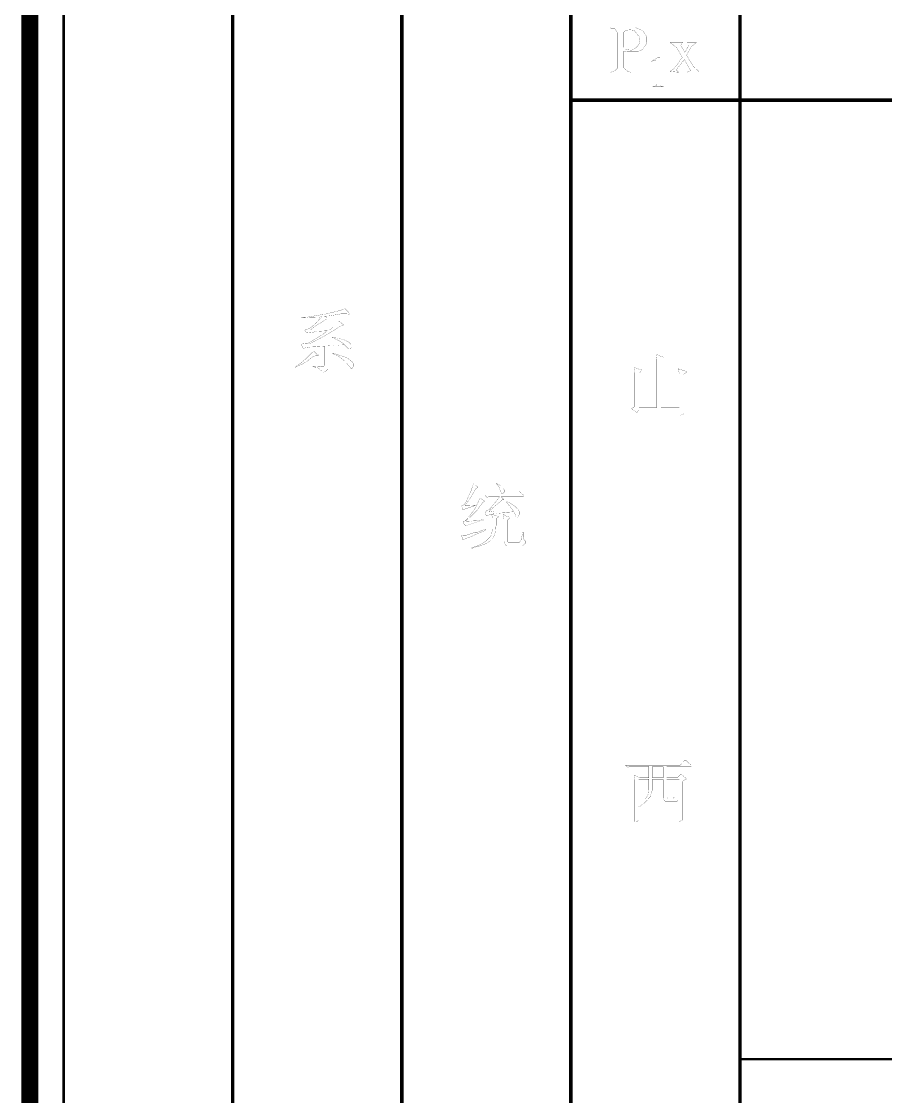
# Model space of a CAD drawing. Extents: x 94 to 452, y -72 to 1042.
# Drawn here: x 93.7 to 144.8, y 356 to 419.5 of the extents above; entities that cross this region are included whole.
import ezdxf

# ---------------------------------------------------------------- set-up
doc = ezdxf.new("R2010")
doc.units = 0
doc.header["$MEASUREMENT"] = 0
doc.layers.add('TREE_LAYER', color=7, linetype='Continuous')

msp = doc.modelspace()

# ---------------------------------------------------------------- linework, layer by layer
at = {"layer": 'TREE_LAYER'}
for points, const_width, elevation in [([(94.22612, 13.086307), (94.22612, 93.001716), (94.22612, 848.485862)], 1, 2891.008799), ([(96.22612, 848.485862), (96.22612, 93.001716), (96.22612, 93.001716), (96.22612, 13.086307)], 0.15, 2875.008799), ([(106.22612, 848.485862), (106.22612, 324.946668)], 0.2, 523.539193), ([(116.22612, 557.107476), (116.22612, 324.946668)], 0.2, 232.160807), ([(126.22612, 557.107476), (126.22612, 414.894542)], 0.2, 142.212934), ([(136.22612, 557.107476), (136.22612, 414.894542)], 0.2, 142.212934), ([(130.064018, 419.180056), (128.589509, 419.180056), (128.589509, 419.148684), (128.809117, 419.148684), (128.965979, 418.897703), (128.965979, 416.76437), (128.840489, 416.63888), (128.589509, 416.544762), (129.765979, 416.544762), (129.59343, 416.591821), (129.34245, 416.811429), (129.34245, 417.768292), (129.436567, 417.799664), (129.577744, 417.768292), (130.189509, 417.768292), (130.471862, 417.893782), (130.644411, 418.129076), (130.722842, 418.301625), (130.722842, 418.646723), (130.487548, 419.007507), (130.064018, 419.180056), (130.064018, 419.180056)], 0.01, 153), ([(129.703234, 419.054566), (129.734607, 419.054566), (129.860097, 419.03888), (129.969901, 419.023194), (129.985587, 419.007507), (130.26794, 418.646723), (130.314999, 418.332997), (130.314999, 418.301625), (130.220881, 418.144762), (130.048332, 417.972213), (129.813038, 417.846723), (129.46794, 417.893782), (129.34245, 418.019272), (129.34245, 418.897703), (129.46794, 419.023194), (129.703234, 419.054566), (129.703234, 419.054566)], 0.01, 153), ([(132.849117, 418.301625), (132.096175, 418.301625), (132.488332, 418.003586), (132.817744, 417.423194), (132.347156, 416.76437), (132.096175, 416.591821), (132.598136, 416.544762), (132.45696, 416.685939), (132.943234, 417.297703), (133.225587, 416.795743), (133.319705, 416.63888), (133.100097, 416.544762), (133.853038, 416.544762), (133.476567, 416.88986), (133.068724, 417.548684), (133.351077, 418.050645), (133.649117, 418.301625), (133.100097, 418.301625), (133.225587, 418.176135), (132.974607, 417.721233), (132.723626, 418.144762), (132.849117, 418.301625), (132.849117, 418.301625)], 0.01, 153), ([(131.504018, 417.399664), (131.361273, 417.399664), (130.994215, 417.195743), (131.014607, 417.195743), (131.279705, 417.267115), (131.279705, 417.083586), (131.279705, 415.829468), (131.269509, 415.758095), (131.096175, 415.686723), (131.687548, 415.686723), (131.534607, 415.747899), (131.504018, 415.758095), (131.504018, 415.819272), (131.504018, 417.399664), (131.504018, 417.399664)], 0.01, 153), ([(126.22612, 414.894542), (126.22612, 324.946668)], 0.2, 89.947873), ([(126.22612, 414.894542), (136.22612, 414.894542)], 0.2, 10), ([(136.22612, 414.894542), (136.22612, 358.157359)], 0.2, 56.737182), ([(136.22612, 414.894542), (146.22612, 414.894542)], 0.2, 10), ([(112.86459, 402.552353), (112.503806, 402.426863), (112.472433, 402.426863), (111.641061, 402.222941), (111.594002, 402.222941), (110.605766, 402.050392), (110.527335, 402.050392), (110.527335, 402.050392), (110.448904, 402.034706), (110.229296, 402.003333), (110.197923, 402.003333), (110.825374, 402.034706), (110.825374, 402.034706), (110.966551, 402.034706), (110.966551, 402.034706), (111.107727, 402.034706), (111.107727, 402.050392), (111.248904, 402.050392), (111.248904, 402.050392), (111.327335, 402.050392), (111.468512, 402.081765), (111.484198, 402.081765), (111.060668, 401.611176), (110.746943, 401.375882), (110.480276, 401.297451), (110.605766, 401.124902), (110.997923, 401.171961), (111.186159, 401.219019), (111.26459, 401.219019), (111.26459, 401.219019), (111.782237, 401.250392), (111.782237, 401.250392), (111.81361, 401.250392), (111.562629, 401.04647), (111.280276, 400.873921), (111.154786, 400.79549), (110.684198, 400.513137), (110.652825, 400.497451), (110.621453, 400.497451), (110.605766, 400.497451), (110.527335, 400.497451), (110.323414, 400.466078), (110.276355, 400.466078), (110.276355, 400.450392), (110.354786, 400.24647), (110.401845, 400.215098), (110.809688, 400.293529), (110.888119, 400.293529), (110.903806, 400.293529), (111.217531, 400.309216), (111.217531, 400.324902), (111.295963, 400.324902), (111.295963, 400.324902), (111.374394, 400.324902), (111.374394, 400.324902), (111.625374, 400.340588), (111.625374, 400.340588), (111.656747, 400.340588), (111.656747, 399.211176), (111.578315, 399.117059), (111.405766, 399.117059), (111.39008, 399.132745), (111.170472, 399.148431), (111.170472, 399.148431), (110.950865, 399.164117), (110.950865, 399.117059), (111.201845, 399.085686), (111.405766, 398.960196), (111.484198, 398.866078), (111.484198, 398.787647), (111.578315, 398.787647), (111.703806, 398.834706), (111.860668, 398.991568), (111.860668, 400.356274), (111.876355, 400.356274), (111.954786, 400.356274), (111.954786, 400.371961), (112.033217, 400.371961), (112.033217, 400.371961), (112.111649, 400.371961), (112.127335, 400.371961), (112.205766, 400.371961), (112.205766, 400.387647), (112.284198, 400.387647), (112.284198, 400.387647), (112.362629, 400.387647), (112.378315, 400.387647), (112.456747, 400.387647), (112.456747, 400.403333), (112.833217, 400.419019), (113.084198, 400.168039), (113.162629, 400.168039), (113.241061, 400.24647), (113.241061, 400.419019), (113.084198, 400.591568), (112.801845, 400.717059), (112.786159, 400.717059), (112.550865, 400.79549), (112.441061, 400.811176), (112.409688, 400.826863), (112.346943, 400.826863), (112.143021, 400.873921), (112.111649, 400.873921), (112.456747, 400.685686), (112.503806, 400.67), (112.707727, 400.54451), (112.786159, 400.466078), (112.770472, 400.466078), (110.746943, 400.466078), (110.746943, 400.466078), (111.609688, 400.92098), (112.268512, 401.313137), (112.582237, 401.517059), (112.597923, 401.517059), (112.676355, 401.548431), (112.786159, 401.59549), (112.535178, 401.799412), (112.488119, 401.799412), (112.143021, 401.454314), (111.954786, 401.297451), (110.825374, 401.297451), (110.825374, 401.297451), (111.029296, 401.47), (111.782237, 401.956274), (111.782237, 401.971961), (111.782237, 402.003333), (111.672433, 402.097451), (111.672433, 402.097451), (111.672433, 402.113137), (111.923414, 402.128823), (112.644982, 402.254314), (112.958708, 402.254314), (113.11557, 402.222941), (113.084198, 402.348431), (112.86459, 402.552353), (112.86459, 402.552353)], 0.01, 125), ([(110.950865, 400.042549), (110.950865, 400.042549), (110.950865, 399.99549), (110.511649, 399.556274), (110.229296, 399.32098), (110.103806, 399.242549), (109.899884, 399.085686), (110.386159, 399.305294), (110.684198, 399.493529), (110.950865, 399.713137), (111.154786, 399.791568), (111.280276, 399.791568), (111.280276, 399.838627), (111.233217, 399.838627), (111.076355, 399.99549), (110.950865, 400.042549), (110.950865, 400.042549)], 0.01, 125), ([(112.143021, 399.917059), (112.111649, 399.917059), (112.535178, 399.713137), (112.833217, 399.462157), (112.974394, 399.32098), (113.209688, 399.038627), (113.288119, 399.038627), (113.303806, 399.054314), (113.366551, 399.164117), (113.366551, 399.289608), (113.288119, 399.415098), (113.037139, 399.619019), (112.974394, 399.650392), (112.723414, 399.74451), (112.597923, 399.775882), (112.331257, 399.87), (112.284198, 399.885686), (112.143021, 399.917059), (112.143021, 399.917059)], 0.01, 125), ([(131.266002, 399.883014), (131.266002, 399.883014), (131.266002, 399.820269), (131.313061, 399.569288), (131.313061, 396.714387), (131.297375, 396.714387), (130.26208, 396.714387), (130.26208, 396.714387), (130.26208, 398.753602), (130.418943, 398.879092), (130.434629, 398.879092), (130.434629, 398.926151), (130.183649, 399.004583), (130.167963, 399.004583), (129.964041, 399.0987), (129.964041, 399.020269), (130.0111, 398.769288), (130.0111, 396.792818), (129.916982, 396.6987), (129.838551, 396.667328), (129.838551, 396.620269), (130.042473, 396.463406), (130.13659, 396.416347), (130.152276, 396.432034), (130.26208, 396.57321), (130.26208, 396.620269), (132.646394, 396.620269), (132.646394, 396.620269), (132.646394, 396.243798), (132.693453, 396.243798), (132.834629, 396.290857), (132.897375, 396.337916), (132.897375, 398.675171), (133.054237, 398.784975), (133.069924, 398.800661), (133.069924, 398.84772), (132.818943, 398.926151), (132.803257, 398.926151), (132.599335, 399.004583), (132.599335, 398.941837), (132.646394, 398.690857), (132.646394, 396.714387), (132.646394, 396.714387), (131.564041, 396.714387), (131.564041, 396.714387), (131.564041, 399.475171), (131.720904, 399.632034), (131.720904, 399.679092), (131.516982, 399.757524), (131.266002, 399.883014), (131.266002, 399.883014)], 0.01, 131), ([(120.47047, 392.222793), (120.297921, 391.720832), (120.21949, 391.563969), (120.015568, 391.093381), (119.874392, 390.920832), (119.764588, 390.889459), (119.843019, 390.669852), (120.59596, 390.920832), (120.109686, 390.889459), (120.031254, 390.889459), (119.968509, 390.889459), (119.968509, 390.889459), (120.015568, 391.01495), (120.21949, 391.250244), (120.59596, 391.893381), (120.72145, 391.971812), (120.72145, 392.018871), (120.59596, 392.097303), (120.47047, 392.222793), (120.47047, 392.222793)], 0.01, 129), ([(123.152823, 391.767891), (123.105764, 391.767891), (122.854784, 391.51691), (121.14498, 391.51691), (121.27047, 391.39142), (121.301843, 391.39142), (121.348901, 391.422793), (122.007725, 391.422793), (122.007725, 391.422793), (121.552823, 390.842401), (121.380274, 390.669852), (121.14498, 390.544361), (121.223411, 390.293381), (121.317529, 390.34044), (121.631254, 390.418871), (121.678313, 390.418871), (121.694, 390.434558), (121.835176, 390.434558), (121.850862, 390.450244), (121.897921, 390.450244), (121.897921, 390.450244), (121.94498, 390.450244), (121.94498, 390.450244), (122.054784, 390.46593), (122.054784, 390.46593), (122.101843, 390.46593), (122.101843, 390.46593), (122.211647, 390.481616), (122.258705, 390.481616), (122.32145, 390.481616), (122.431254, 390.497303), (122.478313, 390.497303), (122.478313, 390.512989), (122.839098, 390.544361), (122.854784, 390.528675), (122.948901, 390.371812), (122.980274, 390.262009), (123.027333, 390.21495), (123.058705, 390.21495), (123.184196, 390.371812), (123.184196, 390.544361), (123.105764, 390.669852), (122.964588, 390.826714), (122.776352, 390.967891), (122.572431, 391.093381), (122.509686, 391.109067), (122.415568, 391.14044), (122.399882, 391.14044), (122.556745, 390.936518), (122.776352, 390.669852), (122.823411, 390.59142), (122.807725, 390.59142), (121.725372, 390.59142), (121.725372, 390.59142), (121.646941, 390.575734), (121.427333, 390.544361), (121.39596, 390.544361), (121.39596, 390.560048), (121.39596, 390.59142), (121.741058, 390.889459), (122.086156, 391.171812), (122.180274, 391.26593), (122.274392, 391.26593), (122.101843, 391.422793), (122.117529, 391.422793), (123.435176, 391.422793), (123.435176, 391.51691), (123.152823, 391.767891), (123.152823, 391.767891)], 0.01, 129), ([(121.81949, 392.222793), (121.803803, 392.222793), (121.897921, 392.128675), (122.007725, 391.956126), (122.023411, 391.909067), (122.054784, 391.767891), (122.148901, 391.595342), (122.180274, 391.595342), (122.305764, 391.720832), (122.305764, 391.799263), (122.305764, 391.81495), (122.227333, 391.924754), (122.054784, 392.097303), (121.81949, 392.222793), (121.81949, 392.222793)], 0.01, 129), ([(120.846941, 391.344361), (120.846941, 391.344361), (120.815568, 391.281616), (120.59596, 390.795342), (120.423411, 390.544361), (120.172431, 390.21495), (120.015568, 390.042401), (120.015568, 390.011028), (120.125372, 390.089459), (120.690078, 390.638479), (120.972431, 391.046322), (121.066549, 391.14044), (121.14498, 391.171812), (120.941058, 391.297303), (120.846941, 391.344361), (120.846941, 391.344361)], 0.01, 129), ([(121.050862, 390.089459), (120.658705, 390.011028), (120.47047, 390.011028), (120.47047, 389.995342), (120.329294, 389.995342), (120.329294, 389.979656), (120.282235, 389.979656), (120.141058, 389.963969), (120.094, 389.963969), (119.968509, 390.011028), (119.92145, 389.963969), (119.843019, 389.963969), (119.843019, 389.963969), (119.890078, 389.838479), (120.015568, 389.712989), (121.003803, 390.042401), (121.050862, 390.042401), (121.050862, 390.089459), (121.050862, 390.089459)], 0.01, 129), ([(121.568509, 390.387499), (121.552823, 390.387499), (121.552823, 390.356126), (121.599882, 390.152205), (121.599882, 389.54044), (121.52145, 389.195342), (121.52145, 389.163969), (121.427333, 389.038479), (121.207725, 388.818871), (120.972431, 388.662009), (120.72145, 388.536518), (120.34498, 388.411028), (120.34498, 388.379656), (120.392039, 388.379656), (120.878313, 388.536518), (120.988117, 388.583577), (121.207725, 388.662009), (121.474392, 388.834558), (121.599882, 388.960048), (121.678313, 389.11691), (121.772431, 389.367891), (121.788117, 389.571812), (121.788117, 389.587499), (121.788117, 389.634558), (121.788117, 389.634558), (121.803803, 389.728675), (121.803803, 389.79142), (121.803803, 390.136518), (121.929294, 390.21495), (121.929294, 390.21495), (121.929294, 390.262009), (121.568509, 390.387499), (121.568509, 390.387499)], 0.01, 129), ([(122.227333, 390.387499), (122.227333, 390.387499), (122.227333, 390.356126), (122.274392, 390.105146), (122.274392, 388.787499), (122.352823, 388.583577), (122.462627, 388.536518), (123.356745, 388.536518), (123.372431, 388.552205), (123.482235, 388.61495), (123.560666, 388.709067), (123.560666, 388.787499), (123.435176, 388.912989), (123.403803, 389.038479), (123.403803, 389.336518), (123.356745, 389.336518), (123.356745, 389.242401), (123.309686, 388.960048), (123.309686, 388.912989), (123.231254, 388.787499), (123.152823, 388.709067), (122.556745, 388.709067), (122.478313, 388.787499), (122.478313, 390.042401), (122.603803, 390.167891), (122.603803, 390.21495), (122.399882, 390.293381), (122.227333, 390.387499), (122.227333, 390.387499)], 0.01, 129), ([(121.176352, 389.509067), (120.690078, 389.336518), (120.580274, 389.336518), (120.062627, 389.163969), (119.874392, 389.163969), (119.717529, 389.132597), (119.79596, 389.038479), (119.843019, 388.897303), (119.843019, 388.881616), (120.125372, 389.007107), (120.34498, 389.085538), (121.129294, 389.430636), (121.176352, 389.462009), (121.176352, 389.509067), (121.176352, 389.509067)], 0.01, 129), ([(133.022865, 375.851641), (132.975806, 375.851641), (132.693453, 375.553602), (129.46208, 375.553602), (129.587571, 375.428112), (129.634629, 375.428112), (129.681688, 375.475171), (130.842473, 375.475171), (130.842473, 375.459485), (130.842473, 374.800661), (130.842473, 374.800661), (130.309139, 374.800661), (129.964041, 374.97321), (130.0111, 374.690857), (130.0111, 372.212426), (130.105218, 372.212426), (130.167963, 372.243798), (130.215022, 372.290857), (130.215022, 372.57321), (130.230708, 372.588896), (132.646394, 372.588896), (132.646394, 372.57321), (132.646394, 372.243798), (132.693453, 372.243798), (132.803257, 372.290857), (132.850316, 372.337916), (132.850316, 374.596739), (132.944433, 374.675171), (133.069924, 374.72223), (133.069924, 374.753602), (132.771884, 375.004583), (132.724826, 375.004583), (132.520904, 374.800661), (131.893453, 374.800661), (131.893453, 374.800661), (131.893453, 375.459485), (131.893453, 375.475171), (133.352276, 375.475171), (133.352276, 375.553602), (133.195414, 375.679092), (133.022865, 375.851641), (133.022865, 375.851641)], 0.01, 131), ([(131.06208, 375.459485), (131.06208, 375.475171), (131.673845, 375.475171), (131.689531, 375.459485), (131.689531, 374.800661), (131.673845, 374.800661), (131.06208, 374.800661), (131.06208, 374.800661), (131.06208, 375.459485), (131.06208, 375.459485)], 0.01, 131), ([(130.26208, 374.706543), (130.26208, 374.72223), (130.842473, 374.72223), (130.842473, 374.706543), (130.842473, 374.110465), (130.8111, 373.875171), (130.8111, 373.843798), (130.638551, 373.545759), (130.230708, 373.137916), (130.215022, 373.137916), (130.215022, 374.675171), (130.26208, 374.706543), (130.26208, 374.706543)], 0.01, 131), ([(131.06208, 374.706543), (131.06208, 374.72223), (131.673845, 374.72223), (131.689531, 374.706543), (131.689531, 373.62419), (131.720904, 373.4987), (131.815022, 373.420269), (132.520904, 373.420269), (132.567963, 373.467328), (132.567963, 373.4987), (132.395414, 373.671249), (132.348355, 373.671249), (132.269924, 373.592818), (131.971884, 373.592818), (131.893453, 373.639877), (131.893453, 374.706543), (131.893453, 374.72223), (132.646394, 374.72223), (132.646394, 374.706543), (132.646394, 372.667328), (132.646394, 372.667328), (130.230708, 372.667328), (130.215022, 372.667328), (130.215022, 373.075171), (130.277767, 373.090857), (130.591492, 373.326151), (130.779727, 373.530073), (130.93659, 373.702622), (130.952276, 373.796739), (131.06208, 374.110465), (131.06208, 374.706543), (131.06208, 374.706543)], 0.01, 131), ([(136.22612, 358.157359), (136.22612, 324.946668)], 0.2, 33.210691), ([(136.22612, 358.157359), (146.22612, 358.157359)], 0.15, 10)]:
    msp.add_lwpolyline(points, dxfattribs=dict(at, const_width=const_width, elevation=elevation))

doc.saveas('drawing.dxf')
